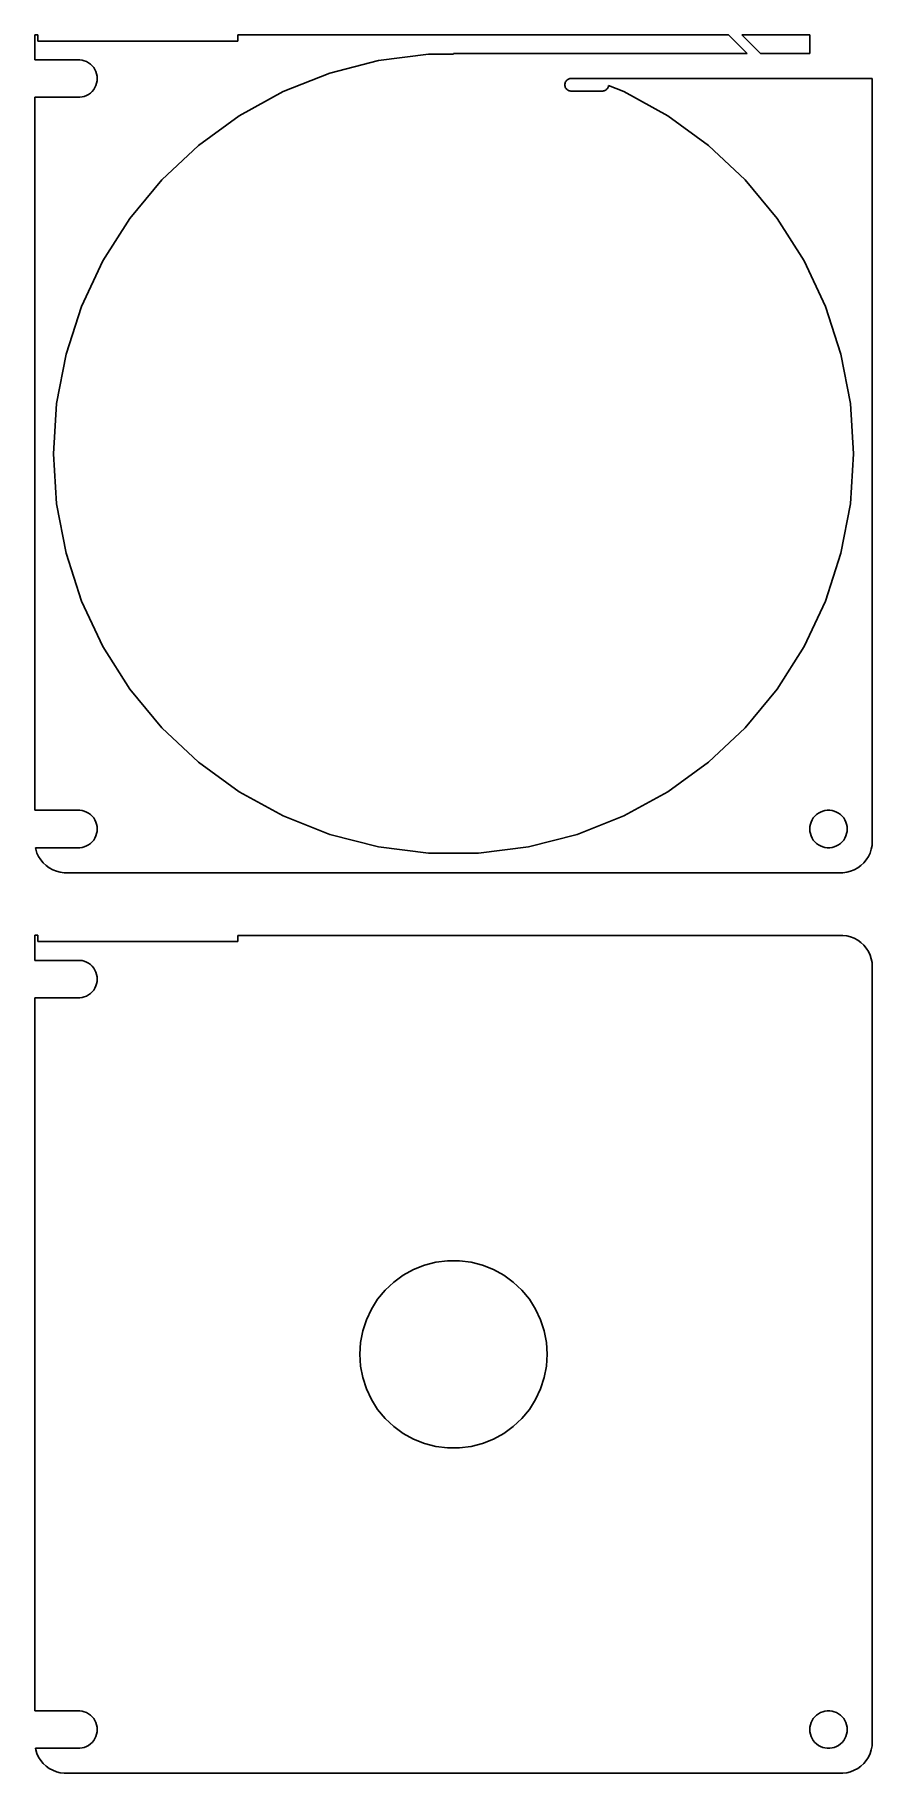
# Model space of a CAD drawing. Header units: metres. Extents: x -67 to 67, y 221 to 499.
import ezdxf

# ---------------------------------------------------------------- set-up
doc = ezdxf.new("R2010")
doc.units = ezdxf.units.M

msp = doc.modelspace()

# ---------------------------------------------------------------- linework, layer by layer
for p, q in [((-66.5, 499), (-67, 499)), ((-67, 499), (-67, 494.994)), ((-66.5, 498), (-66.5, 499)), ((-34.5, 498), (-66.5, 498)), ((44.0099, 498.99), (-34.5, 498.99)), ((-34.5, 498.99), (-34.5, 498)), ((47, 496), (44.0099, 498.99)), ((57, 498.99), (46.1312, 498.99)), ((46.1312, 498.99), (49.1213, 496)), ((57, 496), (57, 498.99)), ((-67, 494.994), (-59.8116, 494.994)), ((-59.8116, 494.994), (-59.4379, 494.947)), ((-59.4379, 494.947), (-59.0729, 494.853)), ((-59.0729, 494.853), (-58.7227, 494.714)), ((-19.7771, 492.868), (-11.9924, 494.866)), ((-11.9924, 494.866), (-4.01859, 495.874)), ((-4.01859, 495.874), (0, 495.874)), ((0, 495.874), (0, 496)), ((0, 496), (47, 496)), ((49.1213, 496), (57, 496)), ((-58.7227, 494.714), (-58.3925, 494.533)), ((-58.3925, 494.533), (-58.0877, 494.312)), ((-58.0877, 494.312), (-57.8131, 494.054)), ((-57.8131, 494.054), (-57.5729, 493.763)), ((-57.5729, 493.763), (-57.3711, 493.445)), ((-57.3711, 493.445), (-57.2107, 493.104)), ((-57.2107, 493.104), (-57.0942, 492.746)), ((-57.0942, 492.746), (-57.0237, 492.376)), ((-57.0237, 492.376), (-57, 492)), ((-27.2499, 489.909), (-19.7771, 492.868)), ((-58.7227, 489.286), (-59.0729, 489.147)), ((-58.3925, 489.467), (-58.7227, 489.286)), ((-58.0877, 489.688), (-58.3925, 489.467)), ((-57.8131, 489.946), (-58.0877, 489.688)), ((-57.5729, 490.237), (-57.8131, 489.946)), ((-57.3711, 490.555), (-57.5729, 490.237)), ((-57.2107, 490.896), (-57.3711, 490.555)), ((-57.0942, 491.254), (-57.2107, 490.896)), ((-57.0237, 491.624), (-57.0942, 491.254)), ((-57, 492), (-57.0237, 491.624)), ((-34.2929, 486.037), (-27.2499, 489.909)), ((17.8189, 491.125), (17.811, 491)), ((17.811, 491), (17.8189, 490.875)), ((17.8424, 491.249), (17.8189, 491.125)), ((17.8189, 490.875), (17.8424, 490.751)), ((17.8812, 491.368), (17.8424, 491.249)), ((17.8424, 490.751), (17.8812, 490.632)), ((17.9347, 491.482), (17.8812, 491.368)), ((17.8812, 490.632), (17.9347, 490.518)), ((18.002, 491.588), (17.9347, 491.482)), ((17.9347, 490.518), (18.002, 490.412)), ((18.082, 491.685), (18.002, 491.588)), ((18.002, 490.412), (18.082, 490.315)), ((18.1736, 491.771), (18.082, 491.685)), ((18.082, 490.315), (18.1736, 490.229)), ((18.2752, 491.844), (18.1736, 491.771)), ((18.1736, 490.229), (18.2752, 490.156)), ((18.3852, 491.905), (18.2752, 491.844)), ((18.2752, 490.156), (18.3852, 490.095)), ((18.502, 491.951), (18.3852, 491.905)), ((18.3852, 490.095), (18.502, 490.049)), ((18.6236, 491.982), (18.502, 491.951)), ((18.502, 490.049), (18.6236, 490.018)), ((18.7482, 491.998), (18.6236, 491.982)), ((18.6236, 490.018), (18.7482, 490.002)), ((21.9734, 491.998), (18.7482, 491.998)), ((18.7482, 490.002), (23.8738, 490.002)), ((67, 492), (21.9684, 492)), ((21.9684, 492), (21.9734, 491.998)), ((23.8738, 490.002), (23.9984, 490.018)), ((23.9984, 490.018), (24.12, 490.049)), ((24.12, 490.049), (24.2368, 490.095)), ((24.2368, 490.095), (24.3468, 490.156)), ((24.3468, 490.156), (24.4484, 490.229)), ((24.4484, 490.229), (24.54, 490.315)), ((24.54, 490.315), (24.62, 490.412)), ((24.62, 490.412), (24.6873, 490.518)), ((24.6873, 490.518), (24.7408, 490.632)), ((24.7408, 490.632), (24.7796, 490.751)), ((24.7796, 490.751), (24.8031, 490.875)), ((24.8031, 490.875), (24.8033, 490.878)), ((24.8033, 490.878), (27.2499, 489.909)), ((27.2499, 489.909), (34.2929, 486.037)), ((67, 370), (67, 492)), ((-59.8116, 489.006), (-67, 489.006)), ((-67, 489.006), (-67, 374.994)), ((-59.4379, 489.053), (-59.8116, 489.006)), ((-59.0729, 489.147), (-59.4379, 489.053)), ((-40.7951, 481.313), (-34.2929, 486.037)), ((34.2929, 486.037), (40.7951, 481.313)), ((-46.654, 475.811), (-40.7951, 481.313)), ((40.7951, 481.313), (46.654, 475.811)), ((-51.7771, 469.618), (-46.654, 475.811)), ((46.654, 475.811), (51.7771, 469.618)), ((-56.0836, 462.832), (-51.7771, 469.618)), ((51.7771, 469.618), (56.0836, 462.832)), ((-59.5057, 455.56), (-56.0836, 462.832)), ((56.0836, 462.832), (59.5057, 455.56)), ((-61.9893, 447.916), (-59.5057, 455.56)), ((59.5057, 455.56), (61.9893, 447.916)), ((-63.4953, 440.021), (-61.9893, 447.916)), ((61.9893, 447.916), (63.4953, 440.021)), ((-64, 432), (-63.4953, 440.021)), ((63.4953, 440.021), (64, 432)), ((-63.4953, 423.979), (-64, 432)), ((64, 432), (63.4953, 423.979)), ((-61.9893, 416.084), (-63.4953, 423.979)), ((63.4953, 423.979), (61.9893, 416.084)), ((-59.5057, 408.44), (-61.9893, 416.084)), ((61.9893, 416.084), (59.5057, 408.44)), ((-56.0836, 401.168), (-59.5057, 408.44)), ((59.5057, 408.44), (56.0836, 401.168)), ((-51.7771, 394.382), (-56.0836, 401.168)), ((56.0836, 401.168), (51.7771, 394.382)), ((-46.654, 388.189), (-51.7771, 394.382)), ((51.7771, 394.382), (46.654, 388.189)), ((-40.7951, 382.687), (-46.654, 388.189)), ((46.654, 388.189), (40.7951, 382.687)), ((-34.2929, 377.963), (-40.7951, 382.687)), ((40.7951, 382.687), (34.2929, 377.963)), ((-27.2499, 374.091), (-34.2929, 377.963)), ((34.2929, 377.963), (27.2499, 374.091)), ((-67, 374.994), (-59.8116, 374.994)), ((-59.8116, 374.994), (-59.4379, 374.947)), ((-59.4379, 374.947), (-59.0729, 374.853)), ((-59.0729, 374.853), (-58.7227, 374.714)), ((-58.7227, 374.714), (-58.3925, 374.533)), ((-58.3925, 374.533), (-58.0877, 374.312)), ((-58.0877, 374.312), (-57.8131, 374.054)), ((-57.8131, 374.054), (-57.5729, 373.763)), ((-57.5729, 373.763), (-57.3711, 373.445)), ((-57.3711, 373.445), (-57.2107, 373.104)), ((-57.2107, 373.104), (-57.0942, 372.746)), ((-57.0942, 372.746), (-57.0237, 372.376)), ((-19.7771, 371.132), (-27.2499, 374.091)), ((27.2499, 374.091), (19.7771, 371.132)), ((57.0237, 372.376), (57.0942, 372.746)), ((57.0942, 372.746), (57.2107, 373.104)), ((57.2107, 373.104), (57.3711, 373.445)), ((57.3711, 373.445), (57.5729, 373.763)), ((57.5729, 373.763), (57.8131, 374.054)), ((57.8131, 374.054), (58.0877, 374.312)), ((58.0877, 374.312), (58.3925, 374.533)), ((58.3925, 374.533), (58.7227, 374.714)), ((58.7227, 374.714), (59.0729, 374.853)), ((59.0729, 374.853), (59.4379, 374.947)), ((59.4379, 374.947), (59.8116, 374.994)), ((59.8116, 374.994), (60.1884, 374.994)), ((60.1884, 374.994), (60.5621, 374.947)), ((60.5621, 374.947), (60.927, 374.853)), ((60.927, 374.853), (61.2773, 374.714)), ((61.2773, 374.714), (61.6075, 374.533)), ((61.6075, 374.533), (61.9123, 374.312)), ((61.9123, 374.312), (62.1869, 374.054)), ((62.1869, 374.054), (62.427, 373.763)), ((62.427, 373.763), (62.6289, 373.445)), ((62.6289, 373.445), (62.7893, 373.104)), ((62.7893, 373.104), (62.9057, 372.746)), ((62.9057, 372.746), (62.9763, 372.376)), ((-57.8131, 369.946), (-58.0877, 369.688)), ((-57.5729, 370.237), (-57.8131, 369.946)), ((-57.3711, 370.555), (-57.5729, 370.237)), ((-57.2107, 370.896), (-57.3711, 370.555)), ((-57.0942, 371.254), (-57.2107, 370.896)), ((-57.0237, 371.624), (-57.0942, 371.254)), ((-57.0237, 372.376), (-57, 372)), ((-57, 372), (-57.0237, 371.624)), ((-11.9924, 369.134), (-19.7771, 371.132)), ((19.7771, 371.132), (11.9924, 369.134)), ((57, 372), (57.0237, 372.376)), ((57.0237, 371.624), (57, 372)), ((57.0942, 371.254), (57.0237, 371.624)), ((57.2107, 370.896), (57.0942, 371.254)), ((57.3711, 370.555), (57.2107, 370.896)), ((57.5729, 370.237), (57.3711, 370.555)), ((57.8131, 369.946), (57.5729, 370.237)), ((58.0877, 369.688), (57.8131, 369.946)), ((62.1869, 369.946), (61.9123, 369.688)), ((62.427, 370.237), (62.1869, 369.946)), ((62.6289, 370.555), (62.427, 370.237)), ((62.7893, 370.896), (62.6289, 370.555)), ((62.9057, 371.254), (62.7893, 370.896)), ((62.9763, 371.624), (62.9057, 371.254)), ((62.9763, 372.376), (63, 372)), ((63, 372), (62.9763, 371.624)), ((66.9606, 369.373), (67, 370)), ((-59.8116, 369.006), (-66.8905, 369.006)), ((-66.8905, 369.006), (-66.8429, 368.757)), ((-66.8429, 368.757), (-66.6489, 368.159)), ((-66.6489, 368.159), (-66.3815, 367.591)), ((-66.3815, 367.591), (-66.0451, 367.061)), ((-66.0451, 367.061), (-65.6448, 366.577)), ((-59.4379, 369.053), (-59.8116, 369.006)), ((-59.0729, 369.147), (-59.4379, 369.053)), ((-58.7227, 369.286), (-59.0729, 369.147)), ((-58.3925, 369.467), (-58.7227, 369.286)), ((-58.0877, 369.688), (-58.3925, 369.467)), ((-4.01859, 368.126), (-11.9924, 369.134)), ((4.01859, 368.126), (-4.01859, 368.126)), ((11.9924, 369.134), (4.01859, 368.126)), ((58.3925, 369.467), (58.0877, 369.688)), ((58.7227, 369.286), (58.3925, 369.467)), ((59.0729, 369.147), (58.7227, 369.286)), ((59.4379, 369.053), (59.0729, 369.147)), ((59.8116, 369.006), (59.4379, 369.053)), ((60.1884, 369.006), (59.8116, 369.006)), ((60.5621, 369.053), (60.1884, 369.006)), ((60.927, 369.147), (60.5621, 369.053)), ((61.2773, 369.286), (60.927, 369.147)), ((61.6075, 369.467), (61.2773, 369.286)), ((61.9123, 369.688), (61.6075, 369.467)), ((65.6448, 366.577), (66.0451, 367.061)), ((66.0451, 367.061), (66.3815, 367.591)), ((66.3815, 367.591), (66.6489, 368.159)), ((66.6489, 368.159), (66.8429, 368.757)), ((66.8429, 368.757), (66.9606, 369.373)), ((-65.6448, 366.577), (-65.1871, 366.147)), ((-65.1871, 366.147), (-64.6791, 365.778)), ((-64.6791, 365.778), (-64.1289, 365.476)), ((-64.1289, 365.476), (-63.5451, 365.245)), ((-63.5451, 365.245), (-62.9369, 365.089)), ((-62.9369, 365.089), (-62.3139, 365.01)), ((-62.3139, 365.01), (62.3139, 365.01)), ((62.3139, 365.01), (62.9369, 365.089)), ((62.9369, 365.089), (63.5451, 365.245)), ((63.5451, 365.245), (64.1289, 365.476)), ((64.1289, 365.476), (64.6791, 365.778)), ((64.6791, 365.778), (65.1871, 366.147)), ((65.1871, 366.147), (65.6448, 366.577)), ((-66.5, 355), (-67, 355)), ((-67, 355), (-67, 350.994)), ((-66.5, 354), (-66.5, 355)), ((-34.5, 354), (-66.5, 354)), ((62.3139, 354.99), (-34.5, 354.99)), ((-34.5, 354.99), (-34.5, 354)), ((62.9369, 354.911), (62.3139, 354.99)), ((63.5451, 354.755), (62.9369, 354.911)), ((64.1289, 354.524), (63.5451, 354.755)), ((64.6791, 354.222), (64.1289, 354.524)), ((65.1871, 353.853), (64.6791, 354.222)), ((65.6448, 353.423), (65.1871, 353.853)), ((66.0451, 352.939), (65.6448, 353.423)), ((-67, 350.994), (-59.8116, 350.994)), ((-59.8116, 350.994), (-59.4379, 350.947)), ((-59.4379, 350.947), (-59.0729, 350.853)), ((-59.0729, 350.853), (-58.7227, 350.714)), ((-58.7227, 350.714), (-58.3925, 350.533)), ((-58.3925, 350.533), (-58.0877, 350.312)), ((-58.0877, 350.312), (-57.8131, 350.054)), ((66.3815, 352.409), (66.0451, 352.939)), ((66.6489, 351.841), (66.3815, 352.409)), ((66.8429, 351.243), (66.6489, 351.841)), ((66.9606, 350.627), (66.8429, 351.243)), ((67, 350), (66.9606, 350.627)), ((-57.8131, 350.054), (-57.5729, 349.763)), ((-57.5729, 349.763), (-57.3711, 349.445)), ((-57.3711, 349.445), (-57.2107, 349.104)), ((-57.2107, 349.104), (-57.0942, 348.746)), ((-57.0942, 348.746), (-57.0237, 348.376)), ((-57.0237, 347.624), (-57.0942, 347.254)), ((-57.0237, 348.376), (-57, 348)), ((-57, 348), (-57.0237, 347.624)), ((67, 226), (67, 350)), ((-59.8116, 345.006), (-67, 345.006)), ((-67, 345.006), (-67, 230.994)), ((-59.4379, 345.053), (-59.8116, 345.006)), ((-59.0729, 345.147), (-59.4379, 345.053)), ((-58.7227, 345.286), (-59.0729, 345.147)), ((-58.3925, 345.467), (-58.7227, 345.286)), ((-58.0877, 345.688), (-58.3925, 345.467)), ((-57.8131, 345.946), (-58.0877, 345.688)), ((-57.5729, 346.237), (-57.8131, 345.946)), ((-57.3711, 346.555), (-57.5729, 346.237)), ((-57.2107, 346.896), (-57.3711, 346.555)), ((-57.0942, 347.254), (-57.2107, 346.896)), ((-9.56136, 299.558), (-8.0374, 300.665)), ((-8.0374, 300.665), (-6.38669, 301.572)), ((-6.38669, 301.572), (-4.63525, 302.266)), ((-4.63525, 302.266), (-2.81071, 302.734)), ((-2.81071, 302.734), (-0.94185, 302.97)), ((-0.94185, 302.97), (0.94185, 302.97)), ((0.94185, 302.97), (2.81071, 302.734)), ((2.81071, 302.734), (4.63525, 302.266)), ((4.63525, 302.266), (6.38669, 301.572)), ((6.38669, 301.572), (8.0374, 300.665)), ((8.0374, 300.665), (9.56136, 299.558)), ((-12.1353, 296.817), (-10.9345, 298.268)), ((-10.9345, 298.268), (-9.56136, 299.558)), ((9.56136, 299.558), (10.9345, 298.268)), ((10.9345, 298.268), (12.1353, 296.817)), ((-13.9466, 293.522), (-13.1446, 295.226)), ((-13.1446, 295.226), (-12.1353, 296.817)), ((12.1353, 296.817), (13.1446, 295.226)), ((13.1446, 295.226), (13.9466, 293.522)), ((-14.5287, 291.73), (-13.9466, 293.522)), ((13.9466, 293.522), (14.5287, 291.73)), ((-15, 288), (-14.8817, 289.88)), ((-14.8817, 289.88), (-14.5287, 291.73)), ((14.5287, 291.73), (14.8817, 289.88)), ((14.8817, 289.88), (15, 288)), ((-14.8817, 286.12), (-15, 288)), ((15, 288), (14.8817, 286.12)), ((-14.5287, 284.27), (-14.8817, 286.12)), ((-13.9466, 282.478), (-14.5287, 284.27)), ((14.5287, 284.27), (13.9466, 282.478)), ((14.8817, 286.12), (14.5287, 284.27)), ((-13.1446, 280.774), (-13.9466, 282.478)), ((-12.1353, 279.183), (-13.1446, 280.774)), ((13.1446, 280.774), (12.1353, 279.183)), ((13.9466, 282.478), (13.1446, 280.774)), ((-10.9345, 277.732), (-12.1353, 279.183)), ((12.1353, 279.183), (10.9345, 277.732)), ((-9.56136, 276.442), (-10.9345, 277.732)), ((-8.0374, 275.335), (-9.56136, 276.442)), ((-6.38669, 274.428), (-8.0374, 275.335)), ((8.0374, 275.335), (6.38669, 274.428)), ((9.56136, 276.442), (8.0374, 275.335)), ((10.9345, 277.732), (9.56136, 276.442)), ((-4.63525, 273.734), (-6.38669, 274.428)), ((-2.81071, 273.266), (-4.63525, 273.734)), ((-0.94185, 273.03), (-2.81071, 273.266)), ((0.94185, 273.03), (-0.94185, 273.03)), ((2.81071, 273.266), (0.94185, 273.03)), ((4.63525, 273.734), (2.81071, 273.266)), ((6.38669, 274.428), (4.63525, 273.734)), ((-67, 230.994), (-59.8116, 230.994)), ((-59.8116, 230.994), (-59.4379, 230.947)), ((-59.4379, 230.947), (-59.0729, 230.853)), ((-59.0729, 230.853), (-58.7227, 230.714)), ((58.7227, 230.714), (59.0729, 230.853)), ((59.0729, 230.853), (59.4379, 230.947)), ((59.4379, 230.947), (59.8116, 230.994)), ((59.8116, 230.994), (60.1884, 230.994)), ((60.1884, 230.994), (60.5621, 230.947)), ((60.5621, 230.947), (60.927, 230.853)), ((60.927, 230.853), (61.2773, 230.714)), ((-58.7227, 230.714), (-58.3925, 230.533)), ((-58.3925, 230.533), (-58.0877, 230.312)), ((-58.0877, 230.312), (-57.8131, 230.054)), ((-57.8131, 230.054), (-57.5729, 229.763)), ((-57.5729, 229.763), (-57.3711, 229.445)), ((-57.3711, 229.445), (-57.2107, 229.104)), ((-57.2107, 229.104), (-57.0942, 228.746)), ((-57.0942, 228.746), (-57.0237, 228.376)), ((-57.0237, 228.376), (-57, 228)), ((-57, 228), (-57.0237, 227.624)), ((57, 228), (57.0237, 228.376)), ((57.0237, 227.624), (57, 228)), ((57.0237, 228.376), (57.0942, 228.746)), ((57.0942, 228.746), (57.2107, 229.104)), ((57.2107, 229.104), (57.3711, 229.445)), ((57.3711, 229.445), (57.5729, 229.763)), ((57.5729, 229.763), (57.8131, 230.054)), ((57.8131, 230.054), (58.0877, 230.312)), ((58.0877, 230.312), (58.3925, 230.533)), ((58.3925, 230.533), (58.7227, 230.714)), ((61.2773, 230.714), (61.6075, 230.533)), ((61.6075, 230.533), (61.9123, 230.312)), ((61.9123, 230.312), (62.1869, 230.054)), ((62.1869, 230.054), (62.427, 229.763)), ((62.427, 229.763), (62.6289, 229.445)), ((62.6289, 229.445), (62.7893, 229.104)), ((62.7893, 229.104), (62.9057, 228.746)), ((62.9057, 228.746), (62.9763, 228.376)), ((62.9763, 228.376), (63, 228)), ((63, 228), (62.9763, 227.624)), ((-58.7227, 225.286), (-59.0729, 225.147)), ((-58.3925, 225.467), (-58.7227, 225.286)), ((-58.0877, 225.688), (-58.3925, 225.467)), ((-57.8131, 225.946), (-58.0877, 225.688)), ((-57.5729, 226.237), (-57.8131, 225.946)), ((-57.3711, 226.555), (-57.5729, 226.237)), ((-57.2107, 226.896), (-57.3711, 226.555)), ((-57.0942, 227.254), (-57.2107, 226.896)), ((-57.0237, 227.624), (-57.0942, 227.254)), ((57.0942, 227.254), (57.0237, 227.624)), ((57.2107, 226.896), (57.0942, 227.254)), ((57.3711, 226.555), (57.2107, 226.896)), ((57.5729, 226.237), (57.3711, 226.555)), ((57.8131, 225.946), (57.5729, 226.237)), ((58.0877, 225.688), (57.8131, 225.946)), ((58.3925, 225.467), (58.0877, 225.688)), ((58.7227, 225.286), (58.3925, 225.467)), ((59.0729, 225.147), (58.7227, 225.286)), ((61.2773, 225.286), (60.927, 225.147)), ((61.6075, 225.467), (61.2773, 225.286)), ((61.9123, 225.688), (61.6075, 225.467)), ((62.1869, 225.946), (61.9123, 225.688)), ((62.427, 226.237), (62.1869, 225.946)), ((62.6289, 226.555), (62.427, 226.237)), ((62.7893, 226.896), (62.6289, 226.555)), ((62.9057, 227.254), (62.7893, 226.896)), ((62.9763, 227.624), (62.9057, 227.254)), ((66.8429, 224.757), (66.9606, 225.373)), ((66.9606, 225.373), (67, 226)), ((-59.8116, 225.006), (-66.8905, 225.006)), ((-66.8905, 225.006), (-66.8429, 224.757)), ((-66.8429, 224.757), (-66.6489, 224.159)), ((-66.6489, 224.159), (-66.3815, 223.591)), ((-66.3815, 223.591), (-66.0451, 223.061)), ((-66.0451, 223.061), (-65.6448, 222.577)), ((-65.6448, 222.577), (-65.1871, 222.147)), ((-59.4379, 225.053), (-59.8116, 225.006)), ((-59.0729, 225.147), (-59.4379, 225.053)), ((59.4379, 225.053), (59.0729, 225.147)), ((59.8116, 225.006), (59.4379, 225.053)), ((60.1884, 225.006), (59.8116, 225.006)), ((60.5621, 225.053), (60.1884, 225.006)), ((60.927, 225.147), (60.5621, 225.053)), ((65.1871, 222.147), (65.6448, 222.577)), ((65.6448, 222.577), (66.0451, 223.061)), ((66.0451, 223.061), (66.3815, 223.591)), ((66.3815, 223.591), (66.6489, 224.159)), ((66.6489, 224.159), (66.8429, 224.757)), ((-65.1871, 222.147), (-64.6791, 221.778)), ((-64.6791, 221.778), (-64.1289, 221.476)), ((-64.1289, 221.476), (-63.5451, 221.245)), ((-63.5451, 221.245), (-62.9369, 221.089)), ((-62.9369, 221.089), (-62.3139, 221.01)), ((-62.3139, 221.01), (62.3139, 221.01)), ((62.3139, 221.01), (62.9369, 221.089)), ((62.9369, 221.089), (63.5451, 221.245)), ((63.5451, 221.245), (64.1289, 221.476)), ((64.1289, 221.476), (64.6791, 221.778)), ((64.6791, 221.778), (65.1871, 222.147))]:
    msp.add_line(p, q)

doc.saveas('drawing.dxf')
